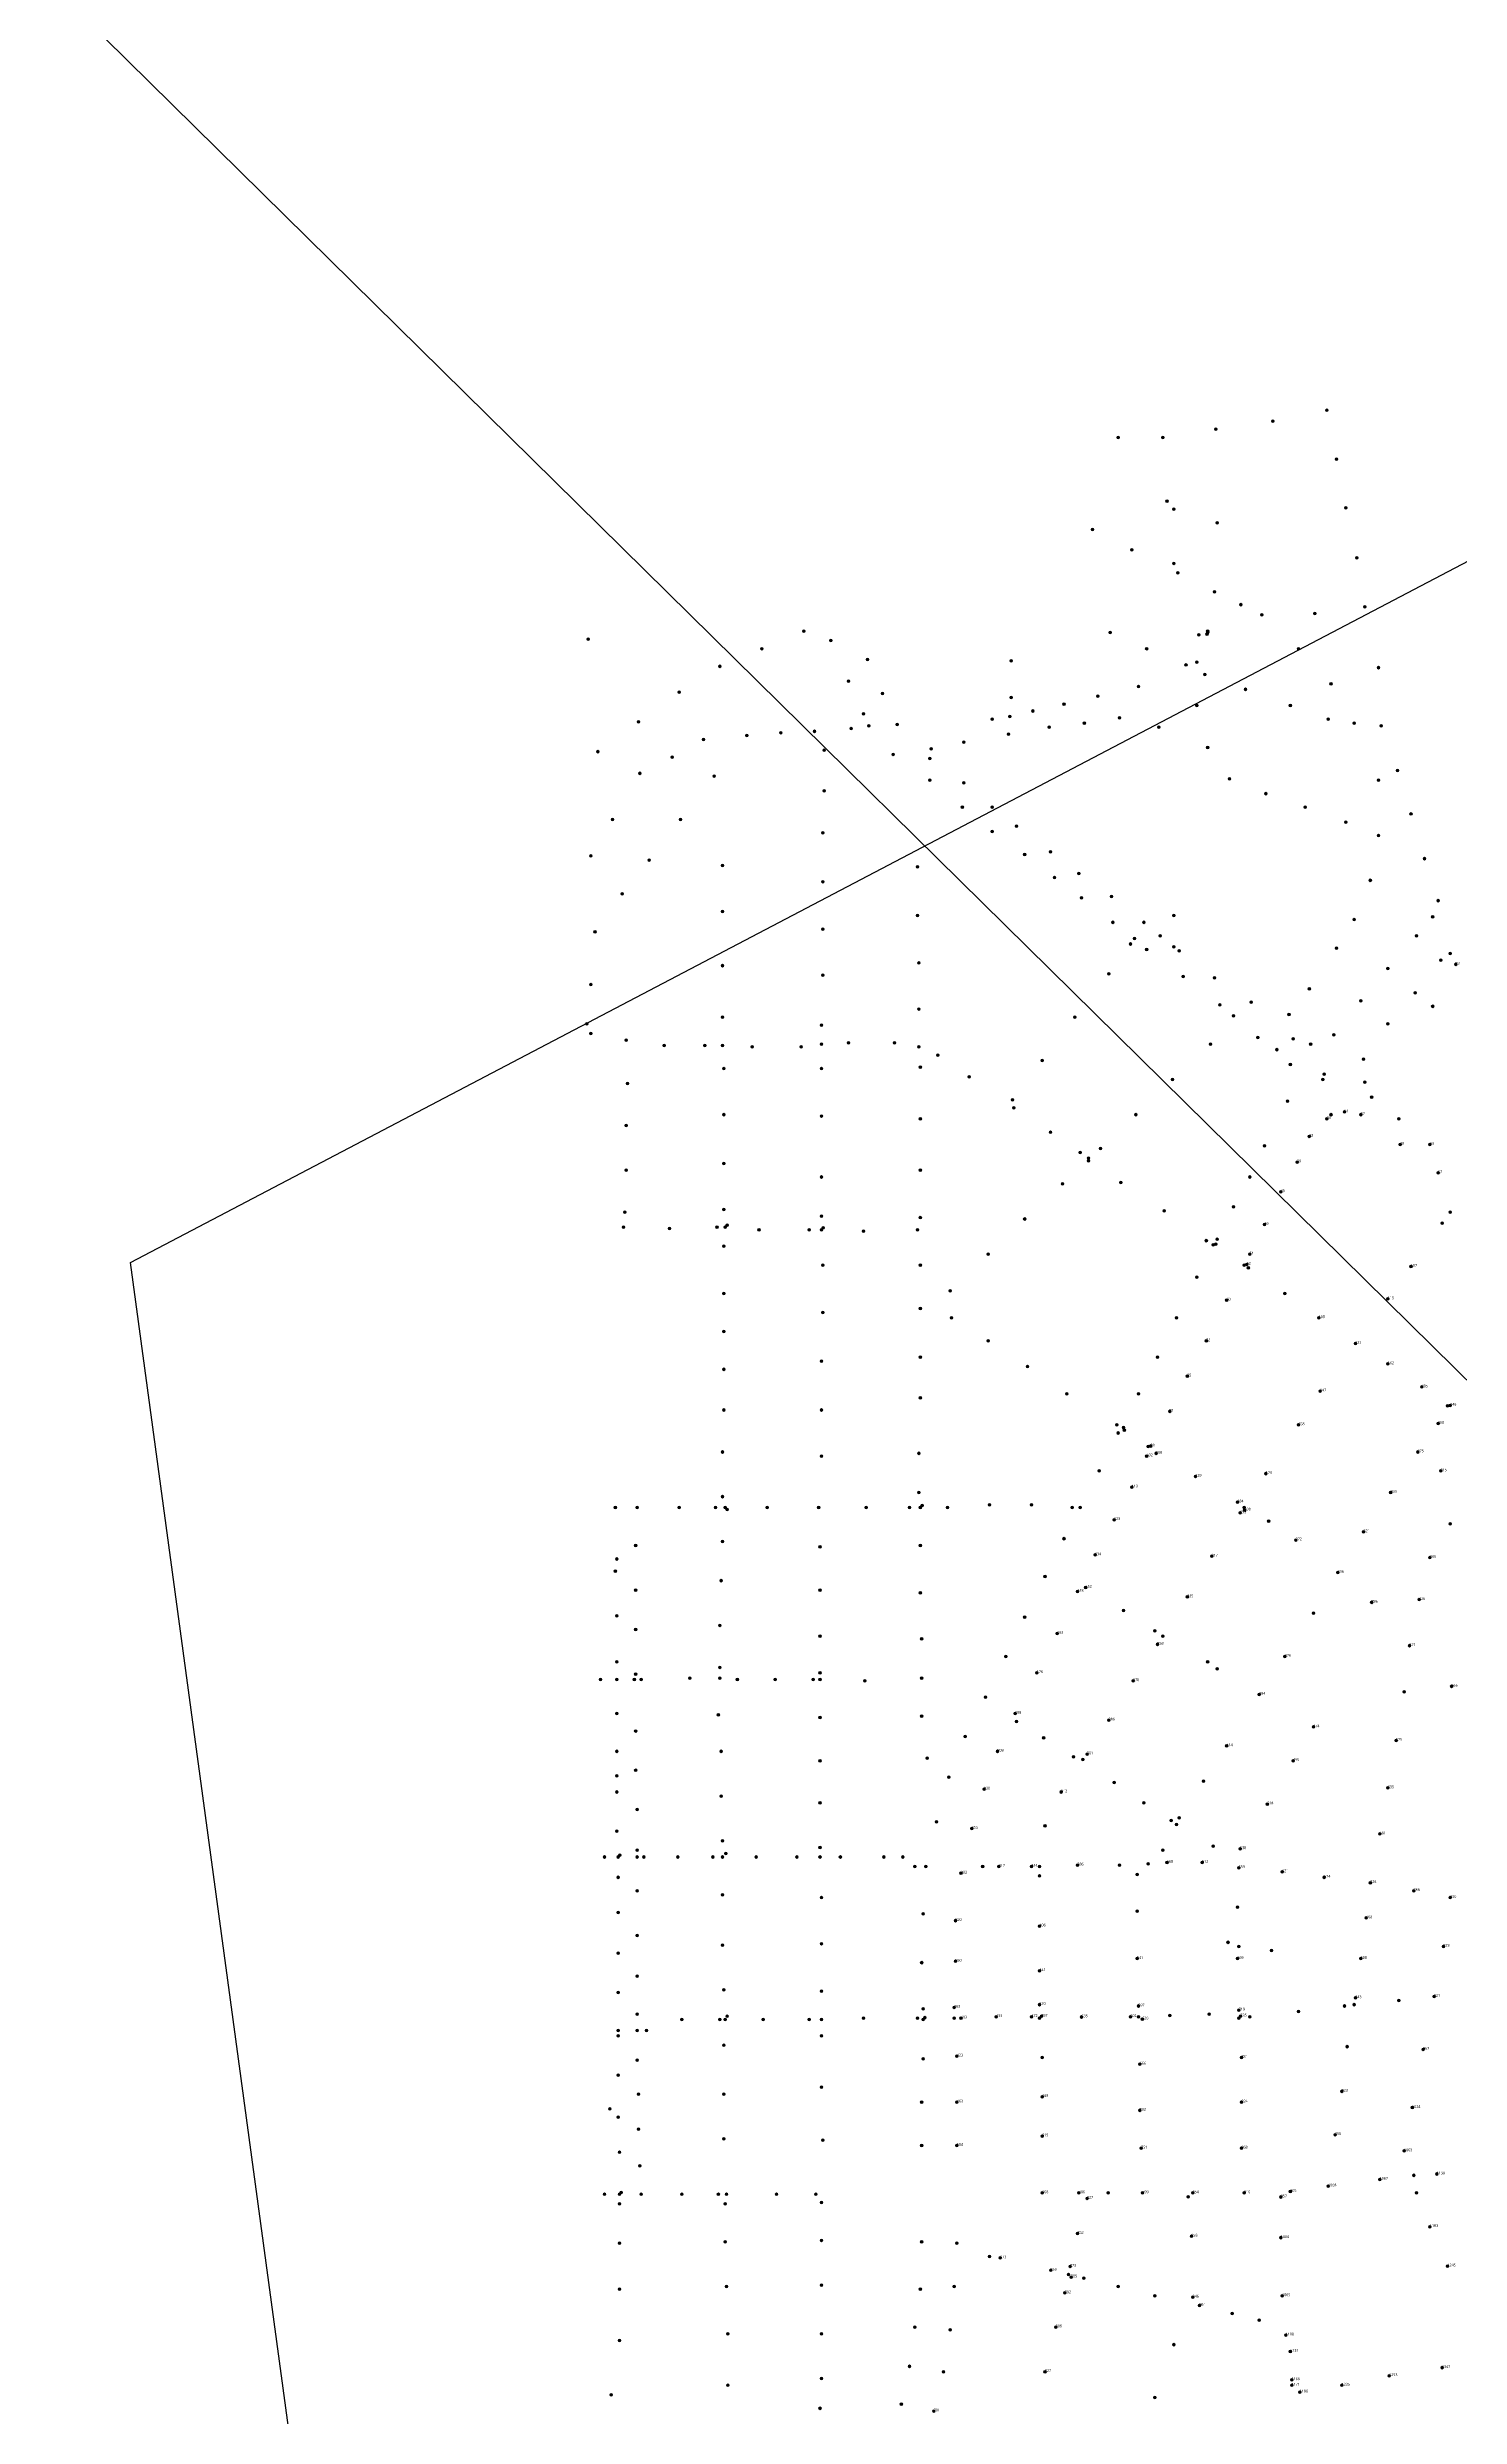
# Model space of a CAD drawing. Header units: millimetres. Extents: x 292691 to 302352, y 7824595 to 7836845.
# Drawn here: x 295060 to 296102, y 7832271 to 7834020 of the extents above; entities that cross this region are included whole.
import ezdxf

# ---------------------------------------------------------------- set-up
doc = ezdxf.new("R2010")
doc.units = ezdxf.units.MM
doc.layers.add('lista_postes', color=1, linetype='Continuous')
doc.styles.add('MtXpl_Open_Sans', font='')
doc.styles.get('MtXpl_Open_Sans').set_extended_font_data('Open Sans')

# ---------------------------------------------------------------- blocks, each defined once
blk = doc.blocks.new('symbolLayer0')
at = {"linetype": 'Continuous'}
h = blk.add_hatch(color=1, dxfattribs=at)
edge = h.paths.add_edge_path()
edge.add_arc((0.1, 0.1), 0.5, 0, 360)
at = {"color": 1, "linetype": 'Continuous', "lineweight": 20}
blk.add_circle((0.1, 0.1), 1, dxfattribs=at)
at = {"color": 1, "linetype": 'Continuous'}
blk.add_circle((0.1, 0.1), 0.5, dxfattribs=at)

msp = doc.modelspace()

# ---------------------------------------------------------------- linework, layer by layer
at = {"color": 3}
for p, q in [((295121.4, 7833123.1), (296692.7, 7833947.6)), ((295557.1, 7829906.1), (295121.4, 7833123.1))]:
    msp.add_line(p, q, dxfattribs=at)
msp.add_lwpolyline([(297094.7, 7832062.9), (294255.3, 7834861.9)])

# ---------------------------------------------------------------- block references
at = {"layer": 'lista_postes'}
for p in [(295964, 7833744), (296004, 7833752), (295850, 7833732), (295883, 7833732), (295922, 7833738), (296011, 7833716), (295886, 7833685), (295891, 7833679), (295923, 7833669), (296018, 7833680), (295831, 7833664), (295860, 7833649), (295891, 7833639), (296026, 7833643), (295894, 7833632), (295921, 7833618), (295940.5, 7833608.5), (295956, 7833601), (295995, 7833602), (296032, 7833607), (295459, 7833583), (295618, 7833589), (295638, 7833582), (295844, 7833588), (295909.5, 7833586.3), (295915.5, 7833586.8), (295916, 7833589), (295916.2, 7833588.2), (295587, 7833576), (295665, 7833568), (295771, 7833567), (295871, 7833576), (295900, 7833564), (295908, 7833566), (295983, 7833576), (295556, 7833563), (295651, 7833552), (295865, 7833548), (295914, 7833557), (296007, 7833550), (296042, 7833562), (295526, 7833544), (295676, 7833543), (295771, 7833540), (295787, 7833530), (295810, 7833535), (295835, 7833541), (295908, 7833534), (295944, 7833546), (295977, 7833534), (295496, 7833522), (295576, 7833512), (295601, 7833514), (295626, 7833515), (295653, 7833517), (295662, 7833528), (295666, 7833519), (295687, 7833520), (295757, 7833524), (295769, 7833513), (295770, 7833526), (295799, 7833518), (295825, 7833521), (295851, 7833525), (295880, 7833518), (296005, 7833524), (296024, 7833521), (296044, 7833519), (295466, 7833500), (295521, 7833496), (295544, 7833509), (295633, 7833501), (295684, 7833498), (295711, 7833495), (295712, 7833502), (295736, 7833507), (295916, 7833503), (295497, 7833484), (295552, 7833482), (295711, 7833479), (295736, 7833477), (295932, 7833480), (296042, 7833479), (296056, 7833486), (295633, 7833471), (295735, 7833459), (295757, 7833459), (295959, 7833469), (295988, 7833459), (295477, 7833450), (295527, 7833450), (295775, 7833445), (296018, 7833448), (296066, 7833454), (295632, 7833440), (295757, 7833441), (295781, 7833424), (295800, 7833426), (296042, 7833438), (295461, 7833423), (295504, 7833420), (295558, 7833416), (295702, 7833415), (295803, 7833407), (295821, 7833410), (296076, 7833421), (295484, 7833395), (295632, 7833404), (295823, 7833392), (295845, 7833393), (296036, 7833405), (296086, 7833390), (295558, 7833382), (295702, 7833379), (295846, 7833374), (295869, 7833374), (295891, 7833379), (296024, 7833376), (296082, 7833378), (295464, 7833367), (295632, 7833369), (295859, 7833358), (295862, 7833362), (295871, 7833354), (295881, 7833364), (295891, 7833356), (296011, 7833355), (296070, 7833364), (295558, 7833342), (295703, 7833344), (295895, 7833353), (296049, 7833340), (296088, 7833346), (296095, 7833351), (296099, 7833343), (295461, 7833328), (295632, 7833335), (295843, 7833336), (295898, 7833334), (295921, 7833333), (295991, 7833325), (296069, 7833322), (295558, 7833304), (295703, 7833310), (295818, 7833304), (295925, 7833313), (295935, 7833305), (295948, 7833315), (295976, 7833306), (296029, 7833316), (296082, 7833312), (295458, 7833299), (295461, 7833292), (295487, 7833287), (295631, 7833298), (295631, 7833284), (295651, 7833285), (295685, 7833285), (295918, 7833284), (295953, 7833289), (295979, 7833288), (295992, 7833284), (296009, 7833291), (296049, 7833299), (295515, 7833283), (295545, 7833283), (295558, 7833283), (295580, 7833282), (295616, 7833282), (295703, 7833282), (295704, 7833267), (295717, 7833276), (295794, 7833272), (295967, 7833280), (295977, 7833269), (296031, 7833273), (295488, 7833255), (295559, 7833266), (295631, 7833266), (295740, 7833260), (295890, 7833258), (296001, 7833258), (296002, 7833262), (296032, 7833256), (295559, 7833232), (295772, 7833243), (295773, 7833237), (295863, 7833232), (295975, 7833242), (296007, 7833232), (296017, 7833234), (296029, 7833232), (296037, 7833245), (295487, 7833224), (295631, 7833231), (295704, 7833229), (295800, 7833219), (295991, 7833216), (296004, 7833229), (296057, 7833229), (295822, 7833204), (295828, 7833200), (295828.1, 7833198), (295837, 7833207), (295958, 7833209), (295982, 7833197), (296058, 7833210), (296080, 7833210), (295487, 7833191), (295559, 7833196), (295631, 7833186), (295704, 7833191), (295809, 7833181), (295852, 7833182), (295947, 7833186), (296086, 7833189), (295559, 7833162), (295935, 7833164), (295970, 7833175), (295485, 7833149), (295486, 7833160), (295519, 7833148), (295554, 7833149), (295560, 7833149), (295561.5, 7833150.4), (295585, 7833147), (295622, 7833147), (295631, 7833157), (295631, 7833147), (295632.4, 7833148.4), (295662, 7833146), (295702, 7833147), (295704, 7833156), (295781, 7833155), (295884, 7833161), (295958, 7833151), (296089, 7833152), (296095, 7833160), (295559, 7833135), (295754, 7833129), (295915, 7833139), (295920, 7833136), (295922, 7833136.4), (295923, 7833140), (295947, 7833129), (295632, 7833121), (295704, 7833121), (295908, 7833112), (295943, 7833121), (295944.9, 7833121.5), (295946, 7833119), (296066, 7833120), (295559, 7833100), (295726, 7833102), (295930, 7833095), (295973, 7833100), (296049, 7833096), (295632, 7833086), (295704, 7833089), (295727, 7833082), (295893, 7833082), (295998, 7833082), (295559, 7833072), (295754, 7833065), (295915, 7833065), (296025, 7833063), (295559, 7833044), (295631, 7833050), (295704, 7833053), (295783, 7833046), (295879, 7833053), (295901, 7833039), (296049, 7833048), (295704, 7833023), (295812, 7833026), (295865, 7833026), (295999, 7833028), (296074, 7833031), (295559, 7833014), (295631, 7833014), (295888, 7833013), (296086, 7833004), (296093, 7833017), (296095, 7833017.4), (295849, 7833003), (295850, 7832997), (295854, 7833001), (295854.5, 7832999.1), (295872, 7832987), (295874, 7832987.4), (295983, 7833003), (295558, 7832983), (295631, 7832980), (295703, 7832982), (295836, 7832969), (295871, 7832980), (295878, 7832982), (296071, 7832983), (296088, 7832969), (295703, 7832953), (295860, 7832957), (295907, 7832965), (295959, 7832967), (296051, 7832953), (295479, 7832942), (295495, 7832942), (295526, 7832942), (295553, 7832942), (295558, 7832950), (295560, 7832942), (295561.4, 7832940.6), (295591, 7832942), (295629, 7832942), (295664, 7832942), (295696, 7832942), (295704, 7832942), (295705.4, 7832943.4), (295724, 7832942), (295755, 7832944), (295786, 7832944), (295816, 7832942), (295822, 7832942), (295938, 7832946), (295940, 7832938), (295943, 7832942), (295943.3, 7832940), (295558, 7832917), (295810, 7832919), (295847, 7832933), (295961, 7832932), (295981, 7832918), (296031, 7832924), (296095, 7832930), (295480, 7832904), (295494, 7832914), (295630, 7832913), (295704, 7832914), (295833, 7832907), (295919, 7832906), (296080, 7832905), (295479, 7832895), (295557, 7832888), (295796, 7832891), (295826, 7832883), (296012, 7832894), (295494, 7832881), (295630, 7832881), (295704, 7832879), (295820, 7832880), (295854, 7832866), (295901, 7832876), (295994, 7832864), (296037, 7832872), (296072, 7832874), (295480, 7832862), (295494, 7832852), (295556, 7832855), (295630, 7832847), (295781, 7832861), (295805, 7832849), (295877, 7832851), (295883, 7832847), (295705, 7832845), (295767, 7832832), (295879, 7832841), (295973, 7832832), (296065, 7832840), (295468, 7832815), (295480, 7832828), (295480, 7832815), (295493, 7832815), (295494, 7832819), (295498, 7832815), (295534, 7832816), (295556, 7832824), (295556, 7832816), (295569, 7832815), (295597, 7832815), (295625, 7832815), (295630, 7832820), (295630, 7832815), (295663, 7832814), (295705, 7832816), (295790, 7832820), (295861, 7832814), (295916, 7832828), (295923, 7832823), (295752, 7832802), (295954, 7832804), (296061, 7832806), (296096, 7832810), (295480, 7832790), (295494, 7832777), (295555, 7832789), (295630, 7832787), (295705, 7832788), (295774, 7832790), (295775, 7832784), (295843, 7832785), (295994, 7832780), (295480, 7832762), (295557, 7832762), (295737, 7832773), (295761, 7832762), (295795, 7832772), (295827, 7832760), (295930, 7832766), (296055, 7832770), (295480, 7832744), (295494, 7832748), (295630, 7832755), (295709, 7832757), (295725, 7832743), (295817, 7832758), (295824, 7832756), (295979, 7832755), (295480, 7832732), (295557, 7832729), (295751, 7832734), (295808, 7832732), (295847, 7832739), (295913, 7832740), (296049, 7832735), (295495, 7832719), (295630, 7832724), (295716, 7832710), (295796, 7832707), (295869, 7832724), (295889, 7832711), (295893, 7832708), (295895, 7832713), (295960, 7832723), (295480, 7832703), (295558, 7832696), (295630, 7832691), (295742, 7832705), (295920, 7832692), (295940, 7832690), (296043, 7832701), (295471, 7832684), (295481, 7832684), (295482.4, 7832685.4), (295495, 7832689), (295495, 7832684), (295500, 7832684), (295525, 7832684), (295551, 7832684), (295558, 7832684), (295560.5, 7832686.5), (295583, 7832684), (295613, 7832684), (295630, 7832684), (295645, 7832684), (295677, 7832684), (295691, 7832684), (295700, 7832677), (295708, 7832677), (295734, 7832672), (295750, 7832677), (295762, 7832677), (295786, 7832677), (295792, 7832677), (295820, 7832678), (295851, 7832678), (295872, 7832679), (295883, 7832689), (295886, 7832680), (295912, 7832680), (295939, 7832676), (295971, 7832673), (295481, 7832669), (295495, 7832659), (295558, 7832656), (295792, 7832670), (295864, 7832671), (296002, 7832669), (296036, 7832665), (296068, 7832659), (295481, 7832643), (295631, 7832654), (295706, 7832642), (295730, 7832637), (295864, 7832644), (295938, 7832647), (296033, 7832639), (296095, 7832654), (295495, 7832626), (295631, 7832620), (295792, 7832633), (295931, 7832621), (295481, 7832613), (295558, 7832619), (295705, 7832606), (295730, 7832607), (295864, 7832609), (295938, 7832609), (295939, 7832618), (295963, 7832615), (296029, 7832609), (296090, 7832618), (295495, 7832596), (295559, 7832586), (295631, 7832585), (295792, 7832600), (295481, 7832584), (295495, 7832568), (295706, 7832572), (295729, 7832573), (295792, 7832575), (295865, 7832574), (295888, 7832567), (295917, 7832568), (295939, 7832571), (295983, 7832570), (296017, 7832574), (296024, 7832575), (296025, 7832580), (296057, 7832578), (296083, 7832581), (295481, 7832556), (295481, 7832552), (295495, 7832556), (295502, 7832556), (295528, 7832564), (295556, 7832564), (295560, 7832564), (295561.4, 7832566.4), (295588, 7832564), (295622, 7832564), (295631, 7832564), (295631, 7832552), (295662, 7832565), (295702, 7832565), (295706, 7832564), (295707.4, 7832565.4), (295729, 7832565), (295734, 7832565), (295760, 7832566), (295786, 7832566), (295792, 7832565), (295793.4, 7832566.4), (295823, 7832565.9), (295859, 7832566), (295865, 7832566), (295867.8, 7832564.3), (295939, 7832565), (295940.3, 7832566.5), (295947, 7832566), (295495, 7832534), (295559, 7832545), (295706, 7832535), (295731, 7832537), (295794, 7832536), (295941, 7832536), (296019, 7832544), (296075, 7832542), (295481, 7832523), (295866, 7832531), (295475, 7832498), (295496, 7832509), (295559, 7832509), (295631, 7832514), (295705, 7832503), (295731, 7832503), (295794, 7832507), (295866, 7832497), (295941, 7832503), (296015, 7832511), (296067, 7832499), (295481, 7832492), (295496, 7832483), (295482, 7832466), (295559, 7832476), (295632, 7832475), (295705, 7832471), (295731, 7832471), (295794, 7832478), (295867, 7832469), (295941, 7832469), (296010, 7832479), (296061, 7832467), (295497, 7832456), (296043, 7832446), (296068, 7832449), (296085, 7832450), (295471, 7832435), (295482, 7832435), (295482, 7832428), (295483.4, 7832436.4), (295498, 7832435), (295528, 7832435), (295555, 7832435), (295560, 7832428), (295561, 7832435), (295598, 7832435), (295627, 7832435), (295631, 7832429), (295794, 7832436), (295821, 7832436), (295827, 7832432), (295842.5, 7832436), (295868, 7832436), (295901.7, 7832433.1), (295905, 7832436), (295943, 7832436), (295970, 7832433), (295977, 7832437), (296005, 7832441), (296070, 7832436), (296080, 7832411), (295482, 7832399), (295560, 7832400), (295631, 7832401), (295705, 7832400), (295731, 7832399), (295820, 7832406), (295904, 7832404), (295904, 7832404), (295970, 7832403), (295755, 7832389), (295763, 7832388), (295800.2, 7832378.9), (295813.3, 7832375.7), (295814.5, 7832381.8), (296093, 7832382), (295482, 7832365), (295561, 7832367), (295631, 7832368), (295704, 7832365), (295729, 7832367), (295810.7, 7832362.2), (295815.2, 7832373.9), (295824.6, 7832373), (295850, 7832367), (295877, 7832360), (295905, 7832359), (295971, 7832360), (295910, 7832353), (295934, 7832347), (295954, 7832342), (295482, 7832327), (295562, 7832332), (295631, 7832332), (295700, 7832337), (295726, 7832335), (295804, 7832337), (295891, 7832324), (295973.6, 7832331.1), (295696, 7832308), (295977, 7832319), (296089, 7832307), (295476, 7832287), (295562, 7832294), (295631, 7832299), (295721, 7832304), (295796, 7832304), (295978, 7832298), (295978, 7832294), (295984, 7832289), (296015, 7832294), (296050, 7832301), (295630, 7832277), (295690, 7832280), (295714, 7832275), (295877, 7832285)]:
    msp.add_blockref('symbolLayer0', p, dxfattribs=at)

# ---------------------------------------------------------------- texts
at = {"layer": 'lista_postes', "color": 4, "linetype": 'Continuous', "style": 'MtXpl_Open_Sans'}
for s, p in [('23', (296099, 7833342.9)), ('31', (296017, 7833233.9)), ('37', (296029, 7833231.9)), ('33', (295991, 7833215.9)), ('30', (296004, 7833228.9)), ('39', (295982, 7833196.9)), ('48', (296058, 7833209.9)), ('53', (296080, 7833209.9)), ('67', (296086, 7833188.9)), ('40', (295970, 7833174.9)), ('46', (295958, 7833150.9)), ('51', (295947, 7833128.9)), ('52', (295944.9, 7833121.4)), ('107', (296066, 7833119.9)), ('60', (295930, 7833094.9)), ('115', (296049, 7833095.9)), ('100', (295998, 7833081.9)), ('72', (295915, 7833064.9)), ('131', (296025, 7833062.9)), ('85', (295901, 7833038.9)), ('162', (296049, 7833047.9)), ('147', (295999, 7833027.9)), ('205', (296074, 7833030.9)), ('91', (295888, 7833012.9)), ('260', (296086, 7833003.9)), ('246', (296095, 7833017.3)), ('99', (295874, 7832987.2)), ('158', (295983, 7833002.9)), ('102', (295871, 7832979.9)), ('108', (295878, 7832981.9)), ('275', (296071, 7832982.9)), ('315', (296088, 7832968.9)), ('113', (295860, 7832956.9)), ('139', (295907, 7832964.9)), ('179', (295959, 7832966.9)), ('299', (296051, 7832952.9)), ('184', (295938, 7832945.9)), ('195', (295940, 7832937.9)), ('198', (295943.3, 7832939.9)), ('123', (295847, 7832932.9)), ('272', (295981, 7832917.9)), ('321', (296031, 7832923.9)), ('134', (295833, 7832906.9)), ('217', (295919, 7832905.9)), ('395', (296080, 7832904.9)), ('152', (295826, 7832882.9)), ('336', (296012, 7832893.9)), ('148', (295820, 7832879.9)), ('235', (295901, 7832875.9)), ('396', (296037, 7832871.9)), ('426', (296072, 7832873.9)), ('163', (295805, 7832848.9)), ('258', (295879, 7832840.9)), ('376', (295973, 7832831.9)), ('471', (296065, 7832839.9)), ('176', (295790, 7832819.9)), ('270', (295861, 7832813.9)), ('394', (295954, 7832803.9)), ('566', (296096, 7832809.9)), ('188', (295774, 7832789.9)), ('286', (295843, 7832784.9)), ('474', (295994, 7832779.9)), ('209', (295761, 7832761.9)), ('301', (295827, 7832759.9)), ('414', (295930, 7832765.9)), ('575', (296055, 7832769.9)), ('495', (295979, 7832754.9)), ('230', (295751, 7832733.9)), ('312', (295808, 7832731.9)), ('635', (296049, 7832734.9)), ('518', (295960, 7832722.9)), ('255', (295742, 7832704.9)), ('538', (295940, 7832689.9)), ('681', (296043, 7832700.9)), ('282', (295734, 7832671.9)), ('317', (295762, 7832676.9)), ('344', (295786, 7832676.9)), ('386', (295820, 7832677.9)), ('468', (295886, 7832679.9)), ('512', (295912, 7832679.9)), ('559', (295939, 7832675.9)), ('621', (295971, 7832672.9)), ('674', (296002, 7832668.9)), ('726', (296036, 7832664.9)), ('788', (296068, 7832658.9)), ('830', (296095, 7832653.9)), ('320', (295730, 7832636.9)), ('768', (296033, 7832638.9)), ('406', (295792, 7832632.9)), ('350', (295730, 7832606.9)), ('541', (295864, 7832608.9)), ('669', (295938, 7832608.9)), ('808', (296029, 7832608.9)), ('873', (296090, 7832617.9)), ('441', (295792, 7832599.9)), ('383', (295729, 7832572.9)), ('433', (295760, 7832565.9)), ('472', (295786, 7832565.9)), ('470', (295792, 7832574.9)), ('487', (295793.4, 7832566.3)), ('535', (295823, 7832565.8)), ('602', (295859, 7832565.9)), ('597', (295865, 7832573.9)), ('719', (295939, 7832570.9)), ('735', (295940.3, 7832566.4)), ('843', (296025, 7832579.9)), ('921', (296083, 7832580.9)), ('403', (295734, 7832564.9)), ('620', (295867.8, 7832564.2)), ('423', (295731, 7832536.9)), ('666', (295866, 7832530.9)), ('781', (295941, 7832535.9)), ('967', (296075, 7832541.9)), ('463', (295731, 7832502.9)), ('568', (295794, 7832506.9)), ('702', (295866, 7832496.9)), ('824', (295941, 7832502.9)), ('923', (296015, 7832510.9)), ('1024', (296067, 7832498.9)), ('958', (296010, 7832478.9)), ('504', (295731, 7832470.9)), ('615', (295794, 7832477.9)), ('751', (295867, 7832468.9)), ('868', (295941, 7832468.9)), ('1063', (296061, 7832466.9)), ('1067', (296043, 7832445.9)), ('1130', (296085, 7832449.9)), ('668', (295794, 7832435.9)), ('706', (295821, 7832435.9)), ('727', (295827, 7832431.9)), ('799', (295868, 7832435.9)), ('854', (295905, 7832435.9)), ('916', (295943, 7832435.9)), ('957', (295970, 7832432.9)), ('965', (295977, 7832436.9)), ('1008', (296005, 7832440.9)), ('1183', (296080, 7832410.9)), ('752', (295820, 7832405.9)), ('893', (295904, 7832403.9)), ('1004', (295970, 7832402.9)), ('673', (295763, 7832387.9)), ('750', (295800.2, 7832378.8)), ('773', (295814.5, 7832381.7)), ('785', (295815.2, 7832373.8)), ('1245', (296093, 7832381.9)), ('792', (295810.7, 7832362)), ('946', (295905, 7832358.9)), ('1065', (295971, 7832359.9)), ('961', (295910, 7832352.9)), ('806', (295804, 7832336.9)), ('1108', (295973.6, 7832330.9)), ('827', (295796, 7832303.9)), ('1131', (295977, 7832318.9)), ('1347', (296089, 7832306.9)), ('1166', (295978, 7832297.9)), ('1171', (295978, 7832293.9)), ('1186', (295984, 7832288.9)), ('1235', (296015, 7832293.9)), ('1293', (296050, 7832300.9)), ('701', (295714, 7832274.9))]:
    msp.add_text(s, height=2, dxfattribs=at).set_placement(p)

doc.saveas('drawing.dxf')
